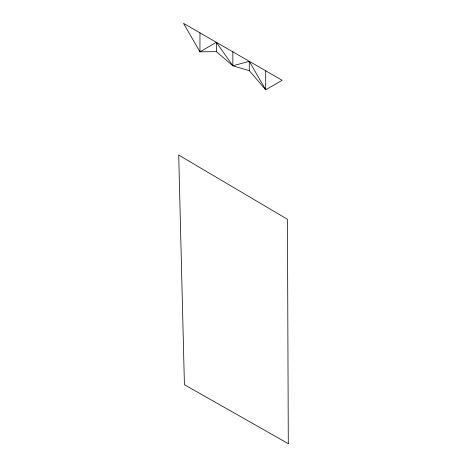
<?xml version="1.0" encoding="UTF-8"?>
<svg xmlns="http://www.w3.org/2000/svg" width="467" height="467" viewBox="0 0 467 467"><rect width="100%" height="100%" fill="white"/><g stroke="black" fill="none" stroke-linecap="round" stroke-linejoin="round"><path stroke-width="0.7" d="M265.717 70.809L265.717 89.792L249.279 61.317L232.84 65.789L216.396 42.334L199.958 51.825L183.519 23.35L282.161 80.301L265.717 89.792L249.279 70.657L232.84 65.789L216.396 51.674L199.958 51.825L199.958 32.842M249.279 61.317L249.279 70.657M232.84 51.825L232.84 65.789M216.396 42.334L216.396 51.674M288.291 443.65L184.418 384.72L178.709 155.056L287.45 219.292L288.291 443.65"/></g></svg>
